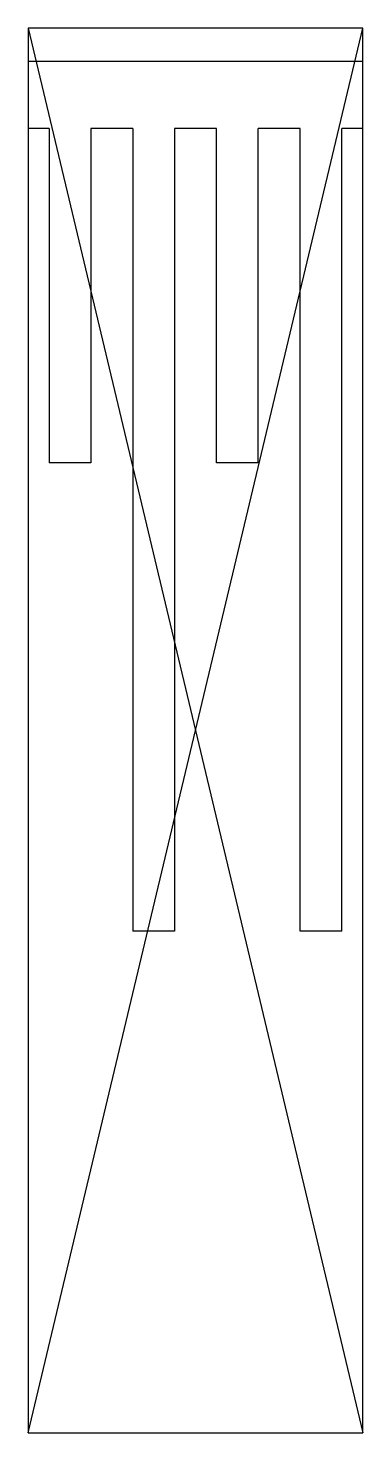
# Model space of a CAD drawing. Header units: metres. Extents: x 0 to 1, y 0 to 4.2.
import ezdxf

# ---------------------------------------------------------------- set-up
doc = ezdxf.new("R2010")
doc.units = ezdxf.units.M
doc.header["$LTSCALE"] = 0.2

msp = doc.modelspace()

# ---------------------------------------------------------------- linework, layer by layer
for p, q in [((1, 4.2), (0, 4.2)), ((0, 4.2), (0, 0)), ((1, 0), (1, 4.2)), ((1, 4.1), (0, 4.1)), ((0.0625, 3.9), (0, 3.9)), ((0.0625, 3.9), (0.0625, 2.9)), ((0.3125, 3.9), (0.1875, 3.9)), ((0.1875, 3.9), (0.1875, 2.9)), ((0.3125, 3.9), (0.3125, 1.5)), ((0.5625, 3.9), (0.4375, 3.9)), ((0.4375, 3.9), (0.4375, 1.5)), ((0.5625, 2.9), (0.5625, 3.9)), ((0.6875, 2.9), (0.6875, 3.9)), ((0.8125, 3.9), (0.6875, 3.9)), ((0.8125, 1.5), (0.8125, 3.9)), ((0.9375, 1.5), (0.9375, 3.9)), ((1, 3.9), (0.9375, 3.9)), ((0.1875, 2.9), (0.0625, 2.9)), ((0.6875, 2.9), (0.5625, 2.9)), ((0.4375, 1.5), (0.3125, 1.5)), ((0.9375, 1.5), (0.8125, 1.5)), ((0, 0), (1, 0))]:
    msp.add_line(p, q)
for points in [[(0, 0), (1, 4.2)], [(0, 4.2), (1, 0)]]:
    msp.add_lwpolyline(points)

doc.saveas('drawing.dxf')
